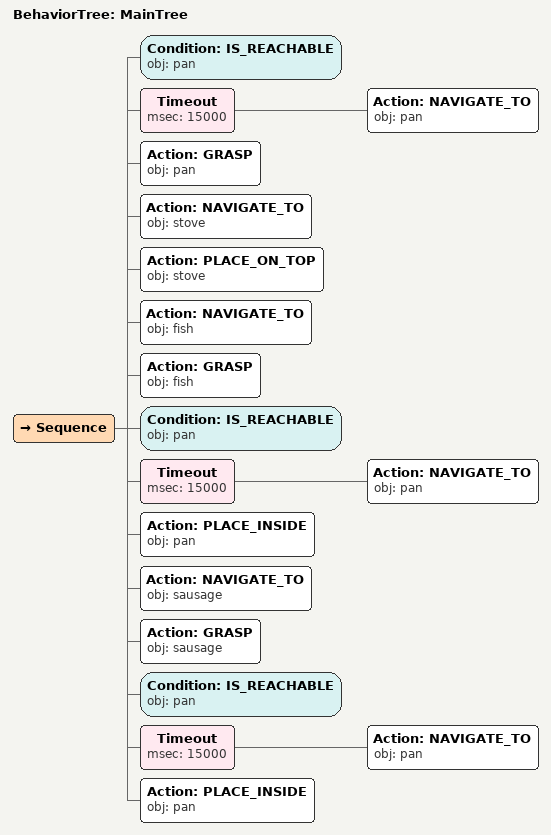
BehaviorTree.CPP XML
<root main_tree_to_execute="MainTree">
  <BehaviorTree ID="MainTree">
    <Sequence>
      <!-- Check pan is reachable before NAVIGATE_TO -->
      <Condition ID="IS_REACHABLE" obj="pan" />
      <!-- Timeout: NAVIGATE_TO pan within 15s -->
      <Timeout msec="15000">
        <!-- Navigate to pan -->
        <Action ID="NAVIGATE_TO" obj="pan" />
      </Timeout>
      <!-- Grasp pan -->
      <Action ID="GRASP" obj="pan" />
      <!-- Navigate to stove -->
      <Action ID="NAVIGATE_TO" obj="stove" />
      <!-- Place on stove -->
      <Action ID="PLACE_ON_TOP" obj="stove" />
      <!-- Navigate to fish -->
      <Action ID="NAVIGATE_TO" obj="fish" />
      <!-- Grasp fish -->
      <Action ID="GRASP" obj="fish" />
      <!-- Check pan is reachable before NAVIGATE_TO -->
      <Condition ID="IS_REACHABLE" obj="pan" />
      <!-- Timeout: NAVIGATE_TO pan within 15s -->
      <Timeout msec="15000">
        <!-- Navigate to pan -->
        <Action ID="NAVIGATE_TO" obj="pan" />
      </Timeout>
      <!-- Place inside pan -->
      <Action ID="PLACE_INSIDE" obj="pan" />
      <!-- Navigate to sausage -->
      <Action ID="NAVIGATE_TO" obj="sausage" />
      <!-- Grasp sausage -->
      <Action ID="GRASP" obj="sausage" />
      <!-- Check pan is reachable before NAVIGATE_TO -->
      <Condition ID="IS_REACHABLE" obj="pan" />
      <!-- Timeout: NAVIGATE_TO pan within 15s -->
      <Timeout msec="15000">
        <!-- Navigate to pan -->
        <Action ID="NAVIGATE_TO" obj="pan" />
      </Timeout>
      <!-- Place inside pan -->
      <Action ID="PLACE_INSIDE" obj="pan" />
    </Sequence>
  </BehaviorTree>
</root>
